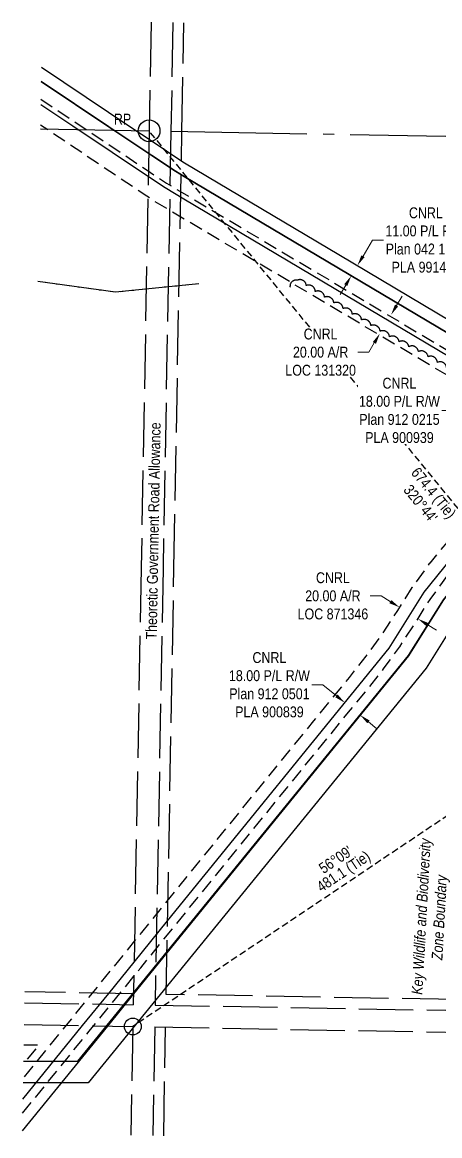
# Model space of a CAD drawing. Extents: x 416182 to 420130, y 6046427 to 6049314.
# Drawn here: x 417298 to 417682, y 6046441 to 6047466 of the extents above; entities that cross this region are included whole.
import ezdxf
from ezdxf.enums import TextEntityAlignment as Align

# ---------------------------------------------------------------- set-up
doc = ezdxf.new("R2010")
doc.units = 0
doc.header["$LTSCALE"] = 5
doc.header["$PDSIZE"] = 0.5
for name, pattern in [('0', [1, 1, 0]), ('DASHDOT2', [12.7, 6.35, -3.175, 0, -3.175]), ('foc-ACCESSROAD', [3.75, 2.5, -1.25]), ('foc-QUARTERLINE', [33, 25, -3, 2, -3]), ('foc-TIELINE', [1.875, 1.25, -0.625]), ('foc-UNSURVEYED', [12.5, 10, -2.5]), ('foc-WHEELTRACKS', [2, 0.4, -1.6])]:
    doc.linetypes.add(name, pattern=pattern)
doc.layers.get('Defpoints').update_dxf_attribs({"color": 9})
for name, color, linetype in [('35', 37, 'Continuous'), ('AS-WILDLIFE', 131, 'DASHDOT2'), ('C-AR', 13, 'foc-ACCESSROAD'), ('C-RW', 13, 'Continuous'), ('CG-NOTES', 7, 'Continuous'), ('F-AR', 190, 'foc-ACCESSROAD'), ('F-RW', 190, 'Continuous'), ('L-BD', 7, 'Continuous'), ('L-QSEC', 8, 'foc-QUARTERLINE'), ('L-ROAD-T', 7, 'Continuous'), ('L-TIE', 7, 'foc-TIELINE'), ('L-USEC', 7, 'foc-UNSURVEYED'), ('T-BUSH', 110, '0'), ('T-WATER-P3', 160, 'foc-WHEELTRACKS')]:
    doc.layers.add(name, color=color, linetype=linetype)
doc.layers.add('F-AR-T', color=190, linetype='Continuous', lineweight=9)
doc.layers.add('F-RW-T', color=190, linetype='Continuous', lineweight=9)
doc.styles.add('240', font='ARIALN.TTF', dxfattribs={"height": 30})
doc.styles.add('80', font='ARIALN.TTF', dxfattribs={"height": 10})
doc.styles.add('80CG', font='ARIALN.TTF', dxfattribs={"height": 10})
doc.styles.add('80L', font='ARIALN.TTF', dxfattribs={"height": 10})
doc.styles.add('foc-LtypeFont', font='ARIALN.TTF', dxfattribs={"height": 7.35})
doc.linetypes.add('foc-TOPO-flowdirection-NOLINE', pattern='A,0,[">",foc-LtypeFont,S=0.3,R=0,X=0,Y=-0.945],-20,[">",foc-LtypeFont,S=0.3,R=0,X=0,Y=-0.945],0', length=20)
doc.dimstyles.new('Compass 5 000', dxfattribs={"dimscale": 5, "dimtxt": 9, "dimasz": 2, "dimexe": 0.2, "dimexo": 0.0625, "dimgap": 0.5, "dimtad": 0, "dimtih": 1, "dimtoh": 1, "dimzin": 0, "dimdsep": 46, "dimtxsty": '80CG', "dimcen": 0.1, "dimse1": 1, "dimse2": 1, "dimclrd": 256, "dimclrt": 256, "dimaunit": 1, "dimadec": 4, "dimazin": 0, "dimtfac": 0.06, "dimtofl": 0, "dimtmove": 0, "dimatfit": 1, "dimfxl": 0.2, "dimtolj": 1, "dimtzin": 0, "dimlwd": -1, "dimarcsym": 0})

# ---------------------------------------------------------------- blocks, each defined once
blk = doc.blocks.new('RP')
at = {"layer": '35', "color": 3}
blk.add_circle((0, 0), 10, dxfattribs=at)
at = {"layer": '35', "color": 3, "style": '80'}
blk.add_attdef('RP_001', (-32.4, 5.8), '', height=10, dxfattribs=at)
blk = doc.blocks.new('*D25')
at = {"layer": 'Defpoints', "color": 0, "transparency": 16777216}
for p in [(417627.1, 6047179.3), (417665.2, 6047179.9), (417654.9, 6047162.7)]:
    blk.add_point(p, dxfattribs=at)
at = {"layer": 'F-AR-T', "transparency": 16777216}
for p, q in [((417642.5, 6047205.1), (417647.6, 6047213.7)), ((417616.9, 6047162.1), (417606.9, 6047162.1)), ((417622, 6047170.7), (417616.9, 6047162.1))]:
    blk.add_line(p, q, dxfattribs=at)
for points in [[(417641, 6047205.9), (417643.9, 6047204.2), (417637.4, 6047196.5)], [(417620.6, 6047171.5), (417623.5, 6047169.8), (417627.1, 6047179.3)]]:
    blk.add_solid(points, dxfattribs=at)
at = {"layer": 'F-AR-T', "transparency": 16777216, "insert": (417572.6, 6047162.1), "char_height": 10, "attachment_point": 5, "style": '80CG', "bg_fill": 3, "box_fill_scale": 1.1, "bg_fill_color": 256, "bg_fill_true_color": 13158600, "bg_fill_transparency": 0}
blk.add_mtext('\\A1;CNRL\\P20.00 A/R\\PLOC 131320', dxfattribs=at)
blk = doc.blocks.new('*D27')
at = {"layer": 'Defpoints', "color": 0, "transparency": 16777216}
for p in [(417645.2, 6046927.3), (417647.7, 6046931.3), (417664.7, 6046920.8)]:
    blk.add_point(p, dxfattribs=at)
at = {"layer": 'F-AR-T', "transparency": 16777216}
for p, q in [((417628.2, 6046937.8), (417618.2, 6046937.8)), ((417636.7, 6046932.6), (417628.2, 6046937.8)), ((417670.6, 6046911.4), (417679.1, 6046906.2))]:
    blk.add_line(p, q, dxfattribs=at)
for points in [[(417637.6, 6046934), (417635.8, 6046931.1), (417645.2, 6046927.3)], [(417671.5, 6046912.9), (417669.8, 6046910), (417662.1, 6046916.7)]]:
    blk.add_solid(points, dxfattribs=at)
at = {"layer": 'F-AR-T', "transparency": 16777216, "insert": (417583.9, 6046937.8), "char_height": 10, "attachment_point": 5, "style": '80CG'}
blk.add_mtext('\\A1;CNRL\\P20.00 A/R\\PLOC 871346', dxfattribs=at)
blk = doc.blocks.new('*D31')
at = {"layer": 'Defpoints', "color": 0, "transparency": 16777216}
for p in [(417594.1, 6046838.5), (417608.1, 6046827.2), (417608.9, 6046828.2)]:
    blk.add_point(p, dxfattribs=at)
at = {"layer": 'F-RW-T', "transparency": 16777216}
for p, q in [((417574.6, 6046856), (417564.6, 6046856)), ((417587.1, 6046845.8), (417574.6, 6046856)), ((417616.6, 6046821.9), (417624.4, 6046815.6))]:
    blk.add_line(p, q, dxfattribs=at)
for points in [[(417588.2, 6046847.1), (417586.1, 6046844.5), (417594.9, 6046839.5)], [(417617.7, 6046823.1), (417615.6, 6046820.6), (417608.9, 6046828.2)]]:
    blk.add_solid(points, dxfattribs=at)
at = {"layer": 'F-RW-T', "transparency": 16777216, "insert": (417525.5, 6046856), "char_height": 10, "attachment_point": 5, "style": '80CG'}
blk.add_mtext('\\A1;CNRL\\P18.00 P/L R/W\\PPlan 912 0501\\PPLA 900839', dxfattribs=at)
blk = doc.blocks.new('*D32')
at = {"layer": 'Defpoints', "color": 0, "transparency": 16777216}
for p in [(417700.7, 6047173), (417691.5, 6047157.5), (417715, 6047143.5)]:
    blk.add_point(p, dxfattribs=at)
at = {"layer": 'F-RW-T', "transparency": 16777216}
for p, q in [((417729.3, 6047167.6), (417734.4, 6047176.1)), ((417709.9, 6047134.9), (417694.2, 6047108.5)), ((417694.2, 6047108.5), (417684.2, 6047108.5))]:
    blk.add_line(p, q, dxfattribs=at)
for points in [[(417727.9, 6047168.4), (417730.8, 6047166.7), (417724.2, 6047159)], [(417708.5, 6047135.7), (417711.3, 6047134), (417715, 6047143.5)]]:
    blk.add_solid(points, dxfattribs=at)
at = {"layer": 'F-RW-T', "transparency": 16777216, "insert": (417645.1, 6047108.5), "char_height": 10, "attachment_point": 5, "style": '80CG', "bg_fill": 3, "box_fill_scale": 1.1, "bg_fill_color": 256, "bg_fill_true_color": 13158600, "bg_fill_transparency": 0}
blk.add_mtext('\\A1;CNRL\\P18.00 P/L R/W\\PPlan 912 0215\\PPLA 900939', dxfattribs=at)
blk = doc.blocks.new('*D33')
at = {"layer": 'Defpoints', "color": 0, "transparency": 16777216}
for p in [(417606.5, 6047241.9), (417625.9, 6047230.3), (417620.2, 6047220.9)]:
    blk.add_point(p, dxfattribs=at)
at = {"layer": 'F-RW-T', "transparency": 16777216}
for p, q in [((417611.6, 6047250.5), (417620.4, 6047265.3)), ((417620.4, 6047265.3), (417630.4, 6047265.3)), ((417595.7, 6047223.8), (417590.6, 6047215.2))]:
    blk.add_line(p, q, dxfattribs=at)
for points in [[(417610.1, 6047251.3), (417613, 6047249.6), (417606.5, 6047241.9)], [(417594.3, 6047224.7), (417597.1, 6047223), (417600.8, 6047232.4)]]:
    blk.add_solid(points, dxfattribs=at)
at = {"layer": 'F-RW-T', "transparency": 16777216, "insert": (417669.4, 6047265.3), "char_height": 10, "attachment_point": 5, "style": '80CG'}
blk.add_mtext('\\A1;CNRL\\P11.00 P/L R/W\\PPlan 042 1608\\PPLA 991449', dxfattribs=at)

msp = doc.modelspace()

# ---------------------------------------------------------------- linework, layer by layer
at = {"layer": 'C-AR', "flags": 128}
msp.add_lwpolyline([(417299.614, 6046524.747), (417313.563, 6046524.747), (417301.388, 6046509.753), (417299.342, 6046509.753)], dxfattribs=at)
at = {"layer": 'C-RW', "flags": 128}
for points in [[(417299.342, 6046509.756), (417349.194, 6046509.692), (417653.475, 6046883.005), (417685.583, 6046934.149), (417704.106, 6046956.944), (417879.182, 6046743.3), (417873.805, 6046738.858), (417886.51, 6046723.48), (417892.77, 6046728.651), (417914.477, 6046725.074), (418163.523, 6046885.356), (418329.406, 6046840.038)], [(418329.036, 6046819.416), (418166.85, 6046863.724), (417896.962, 6046690.028), (417704.135, 6046925.541), (417701.892, 6046922.785), (417669.765, 6046871.35), (417358.672, 6046489.679), (417298.98, 6046489.756)]]:
    msp.add_lwpolyline(points, dxfattribs=at)
at = {"layer": 'Defpoints', "color": 62}
msp.add_circle((417399.888, 6046541.463), 7.738, dxfattribs=at)
at = {"layer": 'F-AR', "flags": 128}
msp.add_lwpolyline([(417315.378, 6047394.894), (417359.01, 6047365.698), (417413.139, 6047329.48), (417430.772, 6047317.681), (417442.961, 6047310.429), (417744.724, 6047130.887), (417801.836, 6047111.747), (417794.071, 6047103.722), (417791.263, 6047100.82), (417787.473, 6047096.904), (417779.283, 6047099.65), (417736.342, 6047112.612), (417442.544, 6047287.415), (417420.095, 6047300.772), (417412.709, 6047305.714), (417322.073, 6047366.358), (417314.947, 6047371.126)], dxfattribs=at)
msp.add_lwpolyline([(417298.472, 6046461.724), (417359.767, 6046537.209), (417383.912, 6046566.946), (417407.159, 6046595.574), (417438.014, 6046633.573), (417554.664, 6046777.23), (417581.586, 6046810.141, 0.00193946), (417581.634, 6046810.201), (417598.131, 6046830.656), (417614.236, 6046849.991, 0.00695772), (417614.411, 6046850.207), (417630.043, 6046870.073, 0.00878499), (417630.255, 6046870.353), (417645.08, 6046890.62, 0.01318561), (417645.38, 6046891.053), (417659.964, 6046913.371, 0.00444919), (417660.06, 6046913.521), (417673.263, 6046934.532), (417688.55, 6046955.534), (417704.254, 6046974.595), (417720.923, 6046994.311, 0.00158672), (417720.964, 6046994.359), (417737.796, 6047014.526), (417754.92, 6047034.241), (417772.101, 6047053.738), (417789.814, 6047072.618), (417807.546, 6047090.044), (417786.379, 6047097.271), (417775.657, 6047086.734, 0.01015731), (417775.373, 6047086.444), (417757.415, 6047067.302, 0.00778246), (417757.206, 6047067.072), (417739.898, 6047047.432, 0.00180061), (417739.851, 6047047.377), (417722.639, 6047027.56, 0.00491213), (417722.511, 6047027.411), (417705.637, 6047007.193), (417688.947, 6046987.453, 0.00317964), (417688.866, 6046987.356), (417672.931, 6046968.015, 0.01498852), (417672.564, 6046967.541), (417656.9, 6046946.021, 0.01704777), (417656.518, 6046945.457), (417643.181, 6046924.232), (417628.79, 6046902.209), (417614.224, 6046882.297), (417598.787, 6046862.678), (417582.72, 6046843.389, 0.00395698), (417582.62, 6046843.267), (417566.098, 6046822.781), (417543.064, 6046794.669), (417438.602, 6046666.022), (417407.747, 6046628.025), (417358.518, 6046567.398), (417334.373, 6046537.661), (417299.06, 6046494.173)], format="xyb", dxfattribs=at)
at = {"layer": 'F-RW', "flags": 128}
for points in [[(418123.436, 6047453.055), (418042.991, 6047354.513), (417854.232, 6047122.175), (417844.013, 6047111.646), (417753.965, 6047018.311), (417685.583, 6046934.149), (417653.506, 6046882.677), (417431.286, 6046609.461), (417400.434, 6046571.62), (417376.413, 6046541.882), (417298.179, 6046445.535)], [(417298.708, 6046474.727), (417353.568, 6046542.288), (417377.713, 6046572.025), (417400.96, 6046600.653), (417431.815, 6046638.652), (417635.657, 6046889.688), (417667.694, 6046941.178), (417692.389, 6046971.65), (417705.25, 6046987.52), (417737.137, 6047026.868), (417800.196, 6047092.556), (417807.853, 6047100.532), (417821.62, 6047114.951), (417830.163, 6047123.724), (417837.263, 6047131.015), (418020.068, 6047354.924), (418100.517, 6047453.466)], [(417315.674, 6047411.224), (417377.815, 6047369.63), (417417.389, 6047343.141), (417439.126, 6047328.592), (417447.205, 6047323.785), (417752.083, 6047142.376), (417803.705, 6047125.085), (417812.08, 6047122.279), (417824.655, 6047118.067), (417810.887, 6047103.648), (417798.149, 6047107.917), (417789.914, 6047110.679), (417780.432, 6047113.858), (417744.598, 6047125.87), (417446.829, 6047303.044), (417429.594, 6047313.299), (417417.001, 6047321.73), (417344.557, 6047370.224), (417315.286, 6047389.82)]]:
    msp.add_lwpolyline(points, dxfattribs=at)
at = {"layer": 'F-RW'}
msp.add_lwpolyline([(417315.911, 6047424.302), (417398.133, 6047369.267), (417417.626, 6047356.22), (417444.98, 6047337.911), (417447.435, 6047336.451), (417589.405, 6047252.046), (417756.666, 6047152.454), (417812.143, 6047133.886), (417820.614, 6047131.051), (417833.197, 6047126.84), (417824.655, 6047118.067), (417812.08, 6047122.279), (417803.705, 6047125.085), (417752.083, 6047142.376), (417447.205, 6047323.785), (417439.126, 6047328.592), (417417.389, 6047343.141), (417377.815, 6047369.63), (417315.674, 6047411.224)], dxfattribs=at)
at = {"layer": 'L-QSEC'}
for p, q in [((417314.883, 6047367.591), (417414.822, 6047365.798)), ((417434.927, 6047365.437), (418204.055, 6047351.636))]:
    msp.add_line(p, q, dxfattribs=at)
at = {"layer": 'L-TIE'}
for p, q in [((417841.526, 6046843.941), (417414.822, 6047365.798)), ((417799.271, 6046809.345), (417399.888, 6046541.463))]:
    msp.add_line(p, q, dxfattribs=at)
at = {"layer": 'L-USEC'}
for p, q in [((417416.633, 6047465.738), (417414.822, 6047365.798)), ((417436.737, 6047465.377), (417434.927, 6047365.434)), ((417444.979, 6047365.257), (417446.79, 6047465.196)), ((417414.822, 6047365.798), (417407.536, 6046963.679)), ((417434.927, 6047365.434), (417427.641, 6046963.314)), ((417437.694, 6046963.138), (417444.979, 6047365.257)), ((417407.536, 6046963.679), (417400.252, 6046561.568)), ((417427.641, 6046963.314), (417420.356, 6046561.208)), ((417430.59, 6046571.08), (417437.694, 6046963.138)), ((417400.434, 6046571.62), (417300.495, 6046573.408)), ((417822.444, 6046564.069), (417430.59, 6046571.08)), ((417300.313, 6046563.356), (417400.247, 6046561.568)), ((417420.356, 6046561.208), (417822.262, 6046554.017)), ((417299.949, 6046543.251), (417399.888, 6046541.463)), ((417399.888, 6046541.463), (417398.078, 6046441.525)), ((417419.992, 6046541.099), (417418.183, 6046441.166)), ((417419.992, 6046541.104), (417821.902, 6046533.912)), ((417428.234, 6046440.986), (417430.044, 6046540.924))]:
    msp.add_line(p, q, dxfattribs=at)
at = {"layer": 'T-BUSH', "flags": 128}
msp.add_lwpolyline([(417767.923, 6047080.885, 0.52056705), (417773.477, 6047089.195, 0.52056705), (417774.43, 6047096.447, 0.52056705), (417765.802, 6047101.493, 0.52056705), (417757.174, 6047106.54, 0.52056705), (417748.546, 6047111.586, 0.52056705), (417739.918, 6047116.633, 0.52056705), (417731.29, 6047121.679, 0.52056705), (417722.732, 6047126.844, 0.52056705), (417714.183, 6047132.022, 0.52056705), (417705.634, 6047137.201, 0.52056705), (417697.084, 6047142.379, 0.52056705), (417688.535, 6047147.558, 0.52056705), (417679.986, 6047152.737, 0.52056705), (417671.436, 6047157.915, 0.52056705), (417662.636, 6047162.643, 0.52056705), (417653.728, 6047167.177, 0.52056705), (417644.82, 6047171.711, 0.52056705), (417635.912, 6047176.244, 0.52056705), (417627.319, 6047181.341, 0.52056705), (417618.8, 6047186.569, 0.52056705), (417610.281, 6047191.797, 0.52056705), (417601.761, 6047197.025, 0.52056705), (417593.242, 6047202.253, 0.52056705), (417584.723, 6047207.481, 0.52056705), (417576.204, 6047212.709, 0.52056705), (417567.684, 6047217.937, 0.52056705), (417559.387, 6047223.503, 0.52056705), (417551.26, 6047228.365, 0.52056705), (417544.482, 6047221.95, 0.52056705)], format="xyb", dxfattribs=at)
at = {"layer": 'T-WATER-P3', "flags": 128}
msp.add_lwpolyline([(417460.486, 6047225.014), (417383.902, 6047217.29), (417312.338, 6047227.106)], dxfattribs=at)
at = {"layer": 'T-WATER-P3', "linetype": 'foc-TOPO-flowdirection-NOLINE', "flags": 128}
msp.add_lwpolyline([(417460.486, 6047225.014), (417383.902, 6047217.29), (417312.338, 6047227.106)], dxfattribs=at)

# ---------------------------------------------------------------- block references
at = {"layer": 'CG-NOTES'}
msp.add_blockref('RP', (417414.822, 6047365.798), dxfattribs=at).add_auto_attribs({'RP_001': 'RP'})

# ---------------------------------------------------------------- texts
at = {"layer": 'AS-WILDLIFE', "insert": (417674.898, 6046642.19), "char_height": 10, "attachment_point": 5, "rotation": 86.902386, "style": '240'}
msp.add_mtext_dynamic_manual_height_columns('{\\fArial Narrow|b0|i1|c0|p34;Key Wildlife and Biodiversity Zone Boundary}', width=144.69754, gutter_width=45, heights=[0], dxfattribs=at)
at = {"layer": 'L-BD', "style": '80L'}
for s, height, rotation, p in [('674.4 (Tie)', 9.99549, 309.271683, (417675.613, 6047031.85)), ("320%%d44'", 9.9955, 309.271683, (417664.587, 6047022.834)), ("56%%d09'", 9.9955, 33.8513, (417586.356, 6046695.119)), ('481.1 (Tie)', 9.99549, 33.8513, (417594.29, 6046683.29))]:
    msp.add_text(s, height=height, rotation=rotation, dxfattribs=at).set_placement(p, align=Align.MIDDLE)
at = {"layer": 'L-ROAD-T', "style": '80L'}
msp.add_text('Theoretic Government Road Allowance', height=9.99549, rotation=88.96196, dxfattribs=at).set_placement((417418.669, 6046997.593), align=Align.MIDDLE_CENTER)

# ---------------------------------------------------------------- dimensions: what is measured, and where the dimension line sits
at = {"layer": 'F-AR-T', "color": 62}
dim = msp.add_aligned_dim(p1=(417664.661, 6046920.778), p2=(417647.695, 6046931.334), distance=4.772, text='CNRL\\P20.00 A/R\\PLOC 871346', dimstyle='Compass 5 000', dxfattribs=at)
dim.commit()
dim.dimension.update_dxf_attribs({"geometry": '*D27', "text_midpoint": (417583.891, 6046937.847)})
at = {"layer": 'F-RW-T', "color": 62}
dim = msp.add_linear_dim(base=(417608.872, 6046828.159), p1=(417594.095, 6046838.504), p2=(417608.062, 6046827.162), angle=320.922912, text='CNRL\\P18.00 P/L R/W\\PPlan 912 0501\\PPLA 900839', dimstyle='Compass 5 000', dxfattribs=at)
dim.commit()
dim.dimension.update_dxf_attribs({"geometry": '*D31', "text_midpoint": (417525.516, 6046855.986), "dimtype": 161})

# ---------------------------------------------------------------- next in the draw order: dimensions: what is measured, and where the dimension line sits
at = {"layer": 'F-AR-T', "color": 62}
dim = msp.add_linear_dim(base=(417627.141, 6047179.285), p1=(417665.163, 6047179.924), p2=(417654.941, 6047162.744), angle=239.248331, text='CNRL\\P20.00 A/R\\PLOC 131320', dimstyle='Compass 5 000', override={"dimtfill": 1}, dxfattribs=at)
dim.commit()
dim.dimension.update_dxf_attribs({"geometry": '*D25', "text_midpoint": (417572.624, 6047162.097), "dimtype": 161})

# ---------------------------------------------------------------- next in the draw order: dimensions: what is measured, and where the dimension line sits
at = {"layer": 'F-RW-T', "color": 62}
dim = msp.add_linear_dim(base=(417606.454, 6047241.894), p1=(417620.199, 6047220.85), p2=(417625.852, 6047230.344), angle=59.229345, text='CNRL\\P11.00 P/L R/W\\PPlan 042 1608\\PPLA 991449', dimstyle='Compass 5 000', dxfattribs=at)
dim.commit()
dim.dimension.update_dxf_attribs({"geometry": '*D33', "text_midpoint": (417669.449, 6047265.254), "dimtype": 161})
dim = msp.add_linear_dim(base=(417715, 6047143.481), p1=(417700.698, 6047172.951), p2=(417691.487, 6047157.471), angle=239.247161, text='CNRL\\P18.00 P/L R/W\\PPlan 912 0215\\PPLA 900939', dimstyle='Compass 5 000', override={"dimtfill": 1}, dxfattribs=at)
dim.commit()
dim.dimension.update_dxf_attribs({"geometry": '*D32', "text_midpoint": (417645.097, 6047108.495), "dimtype": 161})

doc.saveas('drawing.dxf')
